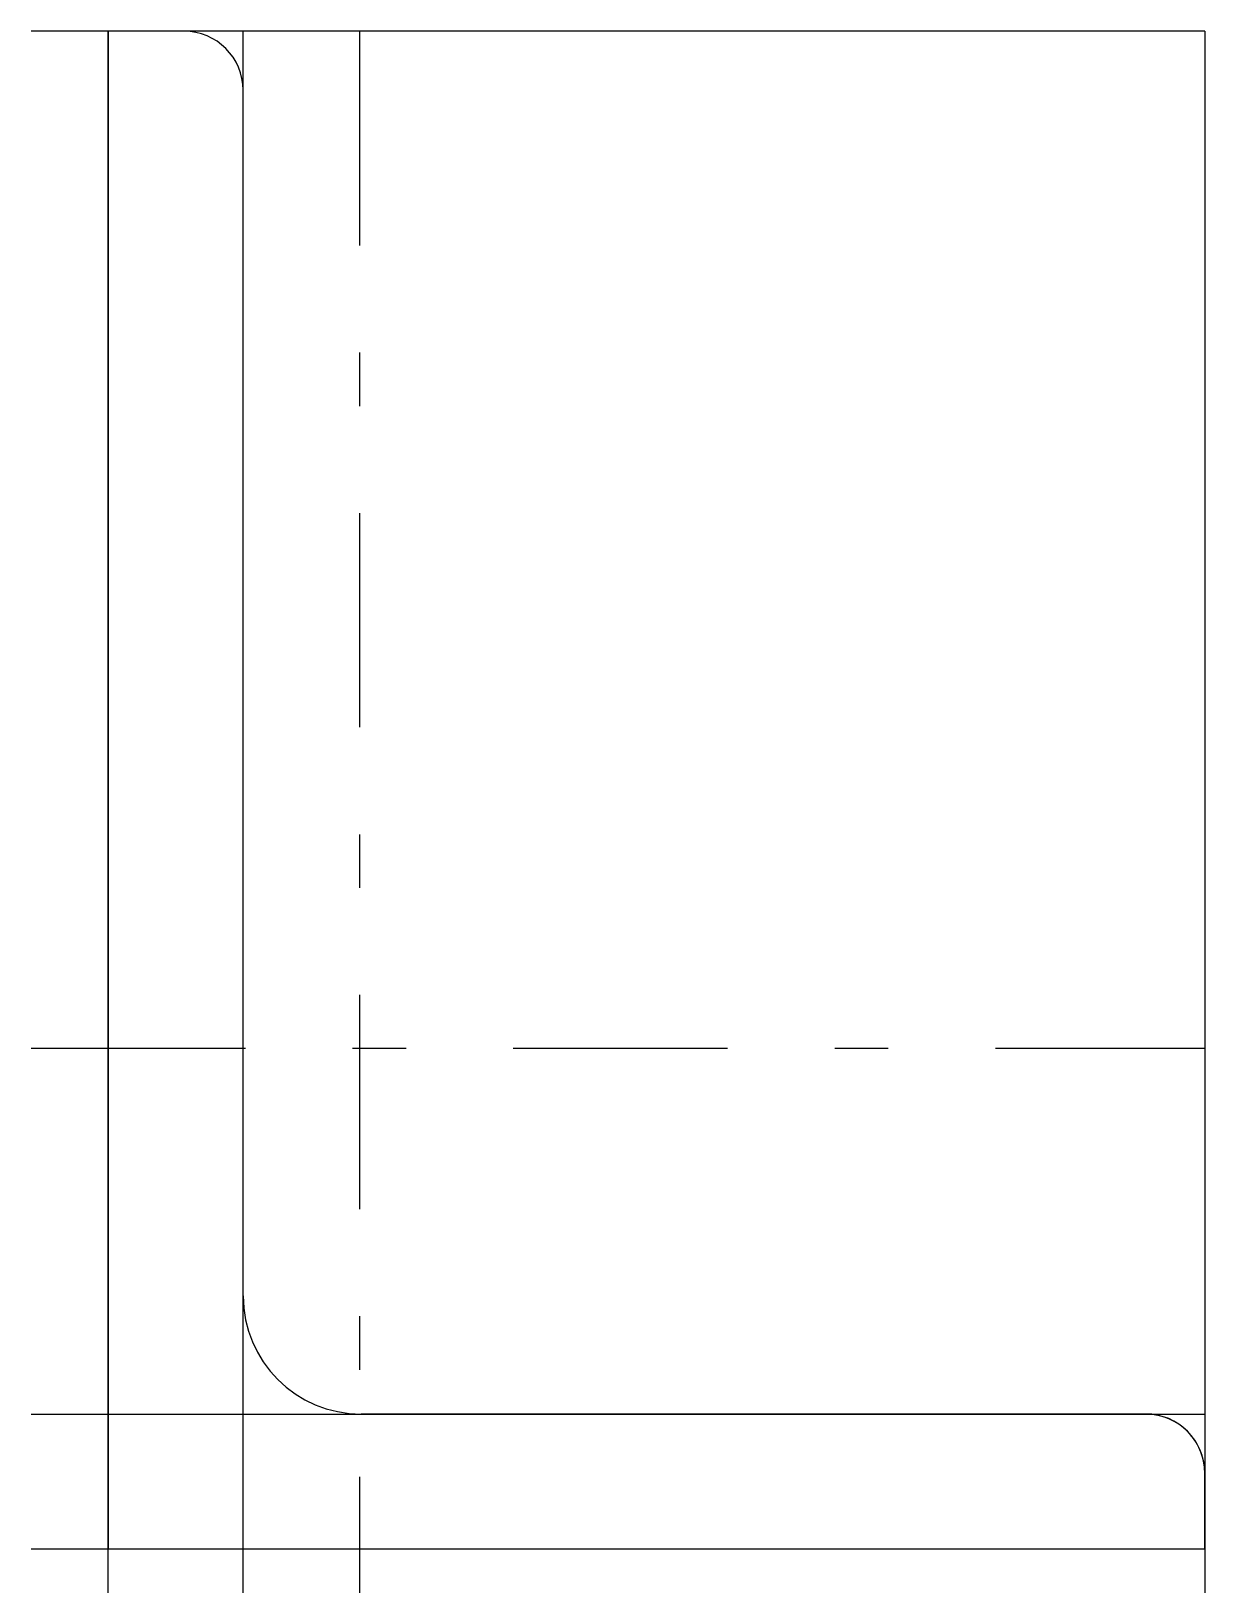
# Model space of a CAD drawing. Extents: x -4.6 to 65, y -2.6 to 90.
import ezdxf

# ---------------------------------------------------------------- set-up
doc = ezdxf.new("R2010")
doc.units = 0
doc.linetypes.add('CENTER', pattern=[28.575, 12.7, -6.35, 3.175, -6.35])
doc.layers.get('0').update_dxf_attribs({"linetype": 'CONTINUOUS'})

msp = doc.modelspace()

# ---------------------------------------------------------------- linework, layer by layer
at = {"linetype": 'CONTINUOUS'}
for p, q in [((65, 90), (-4.56, 90)), ((0, -2.6), (0, 90)), ((4.5, 90), (0, 90)), ((0, 90), (0, 0)), ((0, 90), (0, 0)), ((4.5, 90), (0, 90)), ((8, -2.6), (8, 90)), ((65, 90), (65, -2.6)), ((8, 15), (8, 86.5)), ((8, 15), (8, 86.5)), ((-4.56, 8), (65, 8)), ((62, 7.96), (15, 8)), ((61.5, 8), (15, 8)), ((65, 0), (65, 4.5)), ((65, 0), (65, 4.5)), ((-4.56, 0), (65, 0)), ((0, 0), (65, 0)), ((0, 0), (65, 0))]:
    msp.add_line(p, q, dxfattribs=at)
at = {"linetype": 'CENTER'}
for p, q in [((14.9, 90), (14.9, -2.6)), ((-4.56, 29.7), (65, 29.7))]:
    msp.add_line(p, q, dxfattribs=at)
at = {"linetype": 'CONTINUOUS'}
for centre, radius, start, end in [((4.5, 86.5), 3.5, 0, 90), ((4.5, 86.5), 3.5, 0, 90), ((15, 15), 7, 180, 270), ((15, 15), 7, 180, 270), ((61.5, 4.5), 3.5, 0, 90), ((61.5, 4.496), 3.5, 0.06715, 81.78683)]:
    msp.add_arc(centre, radius, start, end, dxfattribs=at)

doc.saveas('drawing.dxf')
